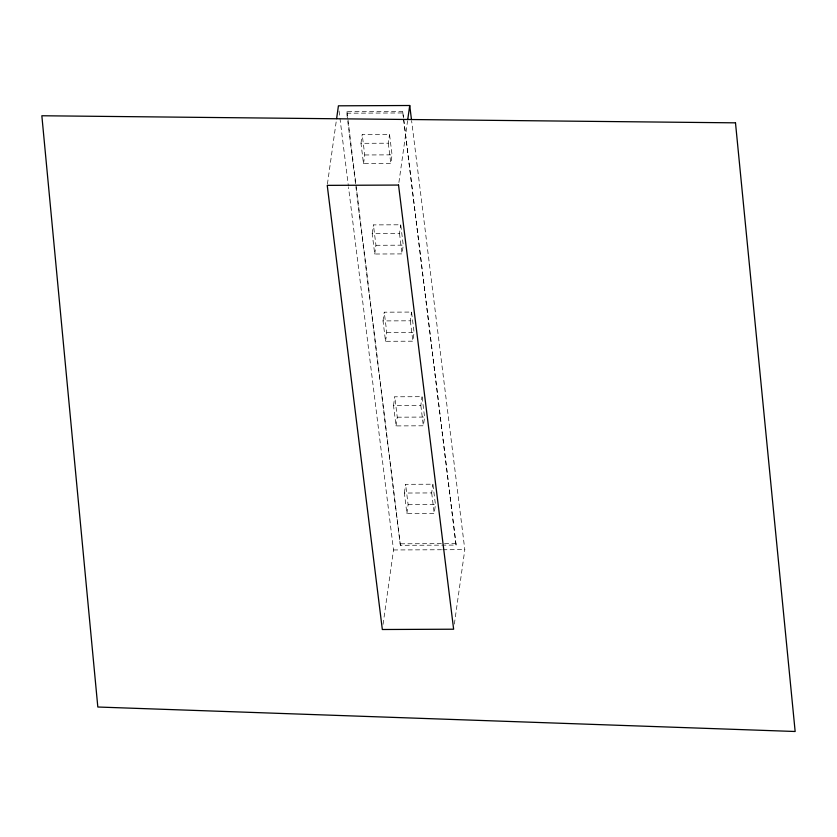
<?xml version="1.0" encoding="UTF-8"?>
<svg xmlns="http://www.w3.org/2000/svg" width="837" height="837" viewBox="0 0 837 837"><rect width="100%" height="100%" fill="white"/><g stroke="black" fill="none" stroke-linecap="round" stroke-linejoin="round"><path stroke-width="0.63" stroke-dasharray="4.18 3.14" d="M327.424 184.088L336.432 119.932M403.654 119.231L456.071 545.075L400.368 545.316L346.769 113.194L346.978 111.687L402.681 111.447L403.486 117.933M360.988 143.315L362.212 134.59L389.529 134.464L392.051 154.855L390.827 163.581L363.52 163.696L360.988 143.315L388.295 143.2L389.529 134.464M363.52 163.696L364.744 154.971L362.212 134.59M372.193 233.638L373.417 224.902L400.735 224.787L403.256 245.168L402.032 253.904L374.725 254.019L372.193 233.638L399.5 233.513L400.735 224.787M374.725 254.019L375.949 245.293L373.417 224.902M456.071 545.075L402.681 111.447M398.904 182.497L407.556 120.905M383.022 320.916L384.246 312.191L411.553 312.065L414.085 332.446L412.861 341.182L385.543 341.297L383.022 320.916L410.329 320.801L411.553 312.065M385.543 341.297L386.778 332.571L384.246 312.191M393.516 405.537L394.74 396.801L422.057 396.686L424.579 417.067L423.355 425.792L396.037 425.918L393.516 405.537L420.823 405.411L422.057 396.686M396.037 425.918L397.272 417.192L394.74 396.801M383.053 624.381L393.516 549.961L348.537 187.394M404.365 493.045L405.6 484.32L432.907 484.204L435.439 504.585L434.215 513.311L406.897 513.437L404.365 493.045L431.683 492.93L432.907 484.204M400.368 545.316L347.784 118.174M406.897 513.437L408.121 504.701L405.6 484.32M454.355 624.067L464.817 549.647L411.647 121.041M346.769 113.194L402.471 112.953M364.744 154.971L392.051 154.855M375.949 245.293L403.256 245.168M386.778 332.571L414.085 332.446M397.272 417.192L424.579 417.067M408.121 504.701L435.439 504.585M400.578 543.809L456.291 543.569M393.516 549.961L441.476 549.752M442.773 549.742L464.817 549.647M388.295 143.2L390.827 163.581M399.5 233.513L402.032 253.904M410.329 320.801L412.861 341.182M420.823 405.411L423.355 425.792M431.683 492.93L434.215 513.311M346.978 111.687L347.627 116.877M339.058 110.997L348.38 186.096"/><path stroke-width="1.26" d="M336.62 118.645L338.42 105.818L409.722 105.504L411.49 119.754M407.734 119.618L409.722 105.504M398.538 185.061L327.236 185.364L382.331 629.508L453.633 629.204L398.538 185.061M735.493 122.84L41.85 115.757L97.824 707.014L795.15 731.496L735.493 122.84"/></g></svg>
